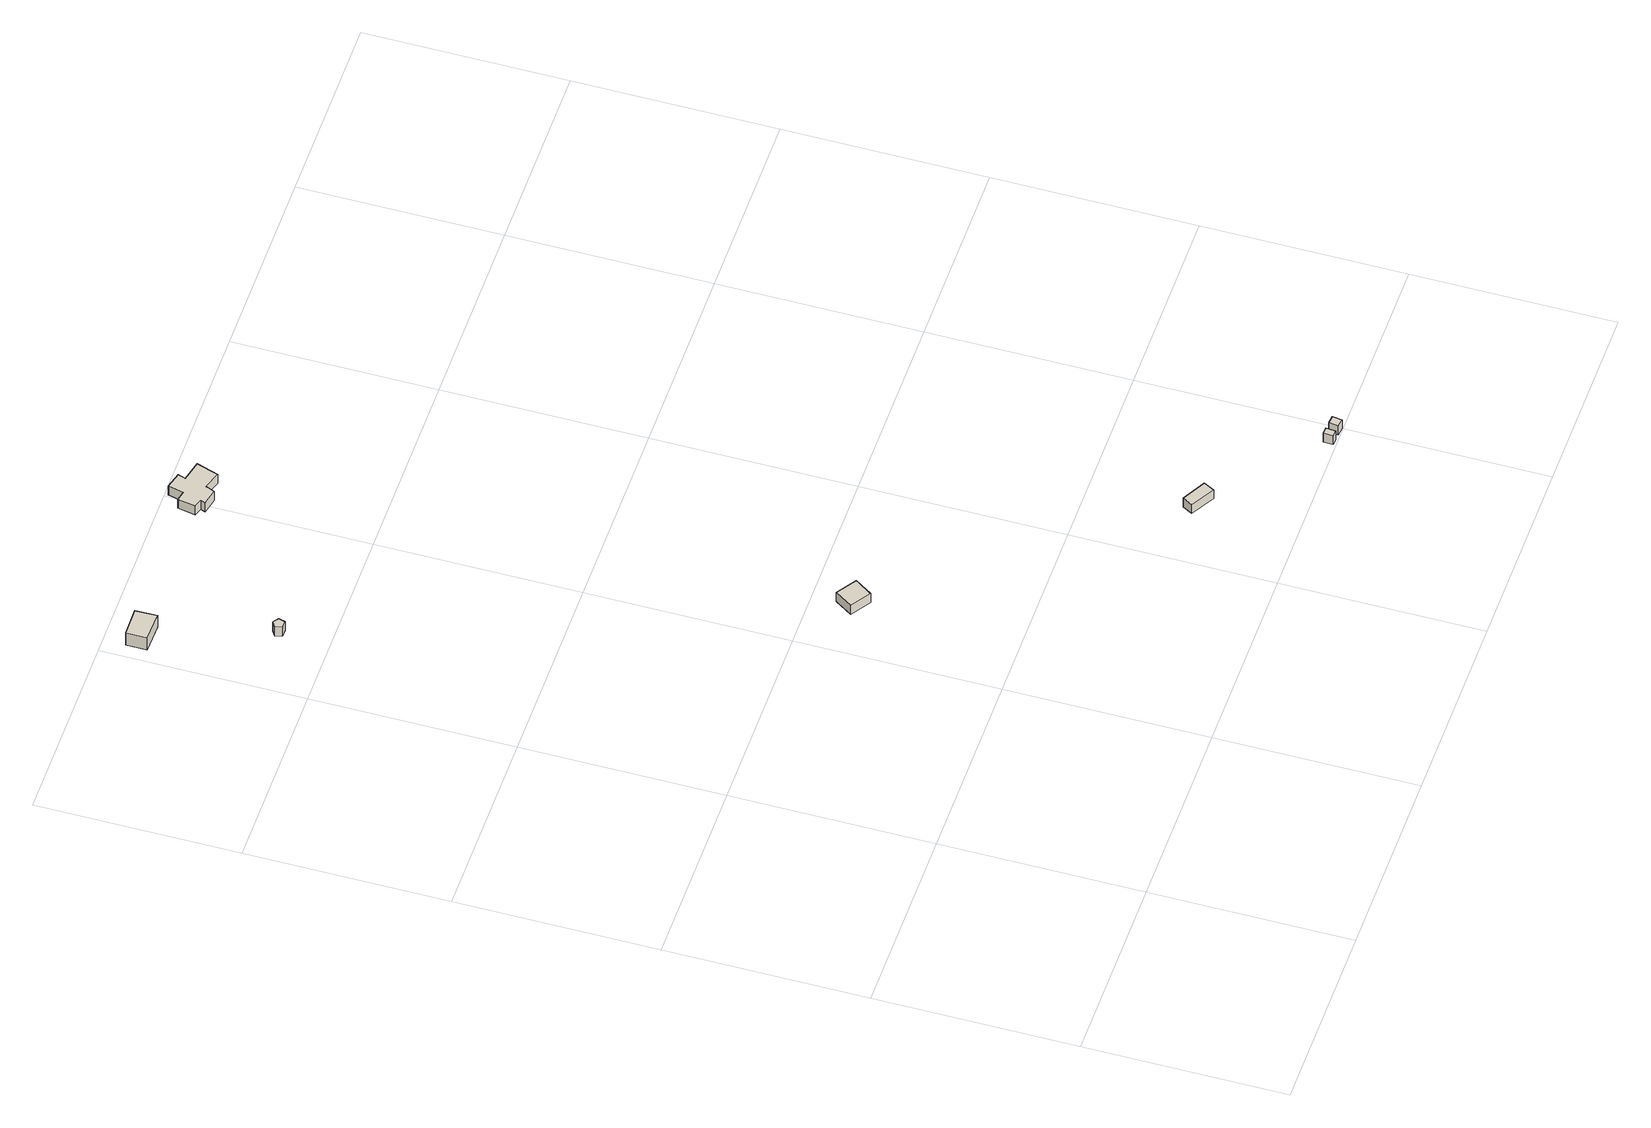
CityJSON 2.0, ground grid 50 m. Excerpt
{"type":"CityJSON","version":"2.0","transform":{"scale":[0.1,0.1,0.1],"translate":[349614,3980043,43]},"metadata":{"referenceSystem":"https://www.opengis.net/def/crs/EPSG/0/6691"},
"CityObjects":{
"building1":{"type":"Building","attributes":{"measuredHeight":4.3},"geometry":[{"type":"Solid","lod":"1","boundaries":[[[[0,1,2,3]],[[2,4,5,3]],[[1,6,4,2]],[[0,7,6,1]],[[3,5,7,0]],[[4,6,7,5]]]]}]},
"building2":{"type":"Building","attributes":{"measuredHeight":2.9},"geometry":[{"type":"Solid","lod":"1","boundaries":[[[[8,9,10,11,12]],[[11,13,14,12]],[[10,15,13,11]],[[9,16,15,10]],[[8,17,16,9]],[[12,14,17,8]],[[13,15,16,17,14]]]]}]},
"building3":{"type":"Building","attributes":{"measuredHeight":3},"geometry":[{"type":"Solid","lod":"1","boundaries":[[[[18,19,20,21]],[[20,22,23,21]],[[19,24,22,20]],[[18,25,24,19]],[[21,23,25,18]],[[22,24,25,23]]]]}]},
"building4":{"type":"Building","attributes":{"measuredHeight":3},"geometry":[{"type":"Solid","lod":"1","boundaries":[[[[26,27,28,29,30,31,32,33,34,35,36,37]],[[36,38,39,37]],[[35,40,38,36]],[[34,41,40,35]],[[33,42,41,34]],[[32,43,42,33]],[[31,44,43,32]],[[30,45,44,31]],[[29,46,45,30]],[[28,47,46,29]],[[27,48,47,28]],[[26,49,48,27]],[[37,39,49,26]],[[38,40,41,42,43,44,45,46,47,48,49,39]]]]}]},
"building5":{"type":"Building","attributes":{"measuredHeight":3},"geometry":[{"type":"Solid","lod":"1","boundaries":[[[[50,51,52,53]],[[52,54,55,53]],[[51,56,54,52]],[[50,57,56,51]],[[53,55,57,50]],[[54,56,57,55]]]]}]},
"building6":{"type":"Building","attributes":{"measuredHeight":3},"geometry":[{"type":"Solid","lod":"1","boundaries":[[[[58,59,60,61]],[[60,62,63,61]],[[59,64,62,60]],[[58,65,64,59]],[[61,63,65,58]],[[62,64,65,63]]]]}]},
"building7":{"type":"Building","attributes":{"measuredHeight":3},"geometry":[{"type":"Solid","lod":"1","boundaries":[[[[66,67,68,69]],[[68,70,71,69]],[[67,72,70,68]],[[66,73,72,67]],[[69,71,73,66]],[[70,72,73,71]]]]}]}
},
"vertices":[
[1,2435,41],[73,2436,41],[75,2382,41],[1,2383,41],[75,2382,81],[1,2383,81],[73,2436,81],[1,2435,81],
[175,2139,4],[189,2129,4],[184,2112,4],[167,2112,4],[161,2129,4],[167,2112,34],[161,2129,34],[184,2112,34],[189,2129,34],[175,2139,34],
[688,907,11],[659,864,11],[610,896,11],[639,940,11],[610,896,41],[639,940,41],[659,864,41],[688,907,41],
[556,2438,43],[538,2383,43],[495,2397,43],[486,2375,43],[446,2384,43],[450,2396,43],[430,2403,43],[438,2447,43],[461,2442,43],[471,2480,43],[511,2469,43],[505,2450,43],[511,2469,73],[505,2450,73],[471,2480,73],[461,2442,73],[438,2447,73],[430,2403,73],[450,2396,73],[446,2384,73],[486,2375,73],[495,2397,73],[538,2383,73],[556,2438,73],
[1216,242,7],[1202,216,7],[1143,249,7],[1157,274,7],[1143,249,37],[1157,274,37],[1202,216,37],[1216,242,37],
[1466,31,1],[1464,6,1],[1448,7,1],[1449,32,1],[1448,7,31],[1449,32,31],[1464,6,31],[1466,31,31],
[1504,27,1],[1501,3,1],[1480,5,1],[1484,29,1],[1480,5,31],[1484,29,31],[1501,3,31],[1504,27,31]
]}
